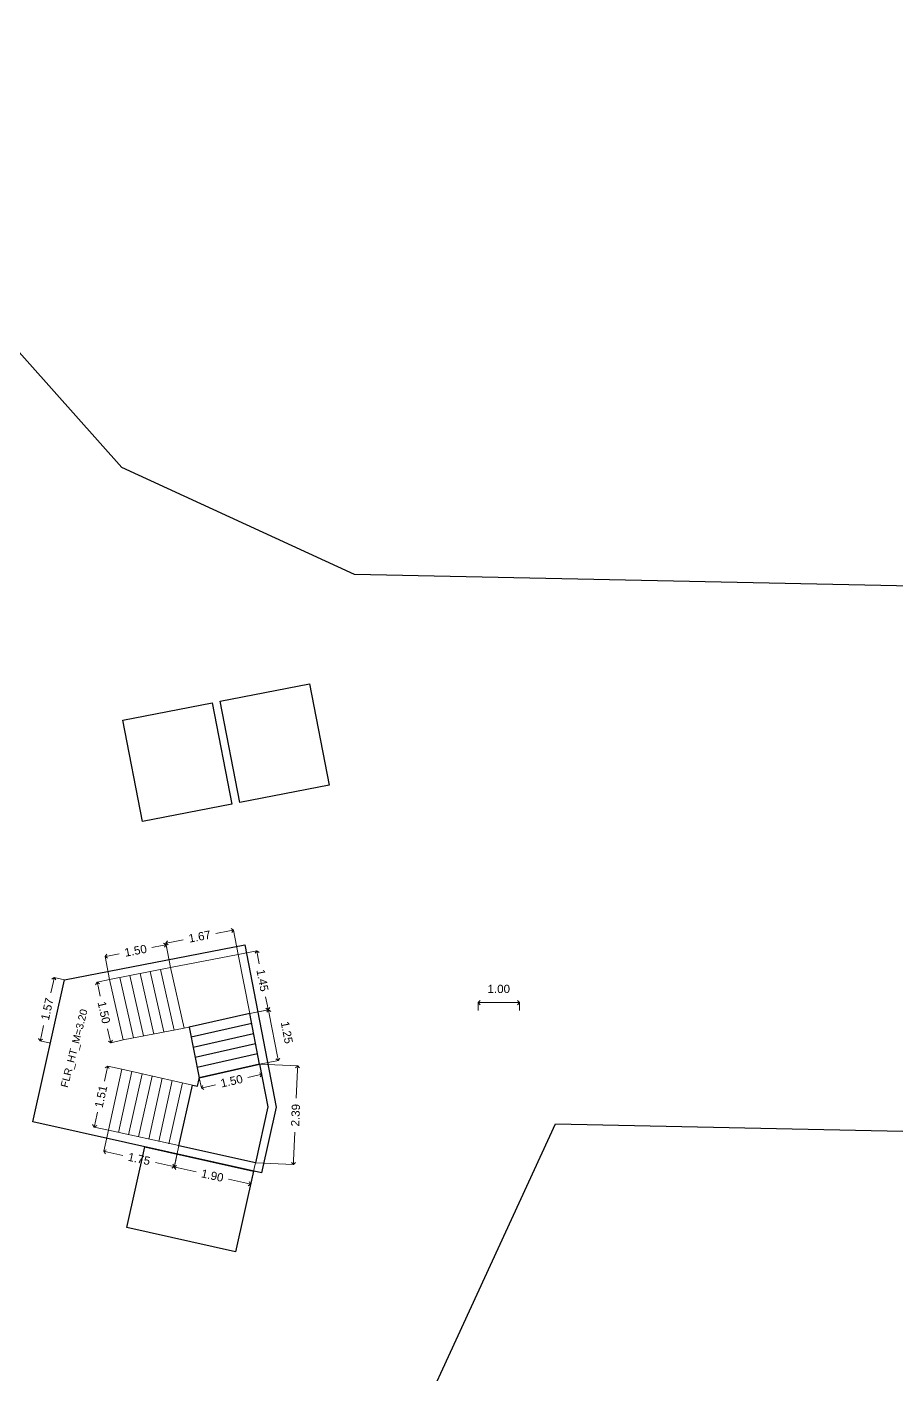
# Model space of a CAD drawing. Header units: metres. Extents: x 0 to 2611, y 0 to 3637.
# Drawn here: x 2308.15 to 2329.2, y 3171.12 to 3203.71 of the extents above; entities that cross this region are included whole.
import ezdxf

# ---------------------------------------------------------------- set-up
doc = ezdxf.new("R2010")
doc.units = ezdxf.units.M
doc.header["$LTSCALE"] = 0.1
doc.linetypes.add('CONTINULUS', pattern=[0])
for name, color, linetype in [('BLK_1_FLR_0_BLT_UP_AREA', 14, 'Continuous'), ('BLK_1_FLR_0_EXIT_WIDTH_STAIR', 7, 'Continuous'), ('BLK_1_FLR_0_LIFT_3', 1, 'Continuous'), ('BLK_1_FLR_0_LIFT_4', 1, 'Continuous'), ('BLK_1_FLR_0_LIFT_5', 1, 'Continuous'), ('BLK_1_FLR_0_STAIR_2', 7, 'Continuous'), ('BLK_1_FLR_0_STAIR_2_FLIGHT_3', 7, 'Continuous'), ('BLK_1_FLR_0_STAIR_2_LANDING_2', 7, 'Continuous')]:
    doc.layers.add(name, color=color, linetype=linetype)
for name, color, linetype, lineweight in [('BLK_1_FLR_0_EXIT_WIDTH_DOOR', 7, 'Continuous', 0), ('BLK_1_FLR_0_STAIR_2_FLIGHT_1', 7, 'Continuous', 0), ('BLK_1_FLR_0_STAIR_2_FLIGHT_2', 7, 'Continuous', 0), ('BLK_1_FLR_0_STAIR_2_LANDING_1', 7, 'Continuous', 0), ('PLAN', 7, 'Continuous', 40)]:
    doc.layers.add(name, color=color, linetype=linetype, lineweight=lineweight)
doc.styles.add('Arial', font='arial.ttf', dxfattribs={"height": 0.2})
doc.styles.get("Standard").update_dxf_attribs({"font": 'arial.ttf'})
doc.dimstyles.new('Standard$0', dxfattribs={"dimtxt": 0.2, "dimasz": 0.1, "dimexe": 0, "dimexo": 0, "dimgap": 0.1525, "dimtad": 0, "dimzin": 3, "dimdsep": 46, "dimtxsty": 'Arial', "dimblk": 'OPEN90', "dimcen": 0.09, "dimclrd": 8, "dimclre": 8, "dimclrt": 7, "dimadec": 0, "dimazin": 0, "dimtfac": 1, "dimtofl": 0, "dimtmove": 2, "dimatfit": 2, "dimfxl": 1, "dimtolj": 1, "dimtzin": 0, "dimlwd": 9, "dimlwe": 9, "dimarcsym": 0})

# ---------------------------------------------------------------- blocks, each defined once
blk = doc.blocks.new('_Open90')
at = {"layer": 'PLAN', "color": 0, "lineweight": -2}
for p, q in [((0, 0), (-1, 0)), ((-0.5, 0.5), (0, 0)), ((0, 0), (-0.5, -0.5))]:
    blk.add_line(p, q, dxfattribs=at)
blk = doc.blocks.new('*D37')
at = {"layer": 'BLK_1_FLR_0_STAIR_2_FLIGHT_2', "color": 8, "lineweight": 9, "transparency": 16777216}
for p, q in [((2310.149, 3181.238), (2310.392, 3181.285)), ((2311.426, 3181.486), (2311.183, 3181.439)), ((2311.631, 3180.953), (2311.524, 3181.505)), ((2310.158, 3180.667), (2310.051, 3181.219))]:
    blk.add_line(p, q, dxfattribs=at)
at = {"layer": 'Defpoints', "color": 0, "transparency": 16777216}
for p in [(2310.051, 3181.219), (2311.631, 3180.953, 0), (2310.158, 3180.667, 0)]:
    blk.add_point(p, dxfattribs=at)
at = {"layer": 'BLK_1_FLR_0_STAIR_2_FLIGHT_2', "color": 8, "lineweight": 9, "transparency": 16777216, "xscale": 0.1, "yscale": 0.1, "zscale": 0.1}
for p, rotation in [((2310.051, 3181.219), 190.9680131247863), ((2311.524, 3181.505), 10.96801312478629)]:
    blk.add_blockref('_Open90', p, dxfattribs=dict(at, rotation=rotation))
at = {"layer": 'BLK_1_FLR_0_STAIR_2_FLIGHT_2', "color": 7, "transparency": 16777216, "insert": (2310.787, 3181.362), "char_height": 0.2, "attachment_point": 5, "rotation": 10.968, "style": 'Arial'}
blk.add_mtext('\\A1;1.50', dxfattribs=at)
blk = doc.blocks.new('*D38')
at = {"layer": 'BLK_1_FLR_0_STAIR_2_FLIGHT_2', "color": 8, "lineweight": 9, "transparency": 16777216}
for p, q in [((2310.158, 3180.667), (2309.855, 3180.599)), ((2309.877, 3180.501), (2309.932, 3180.259)), ((2310.164, 3179.232), (2310.109, 3179.474)), ((2310.489, 3179.203), (2310.186, 3179.135))]:
    blk.add_line(p, q, dxfattribs=at)
at = {"layer": 'Defpoints', "color": 0, "transparency": 16777216}
for p in [(2310.158, 3180.667, 0), (2310.186, 3179.135), (2310.489, 3179.203, 0)]:
    blk.add_point(p, dxfattribs=at)
at = {"layer": 'BLK_1_FLR_0_STAIR_2_FLIGHT_2', "color": 8, "lineweight": 9, "transparency": 16777216, "xscale": 0.1, "yscale": 0.1, "zscale": 0.1}
for p, rotation in [((2309.855, 3180.599), 102.7460284282462), ((2310.186, 3179.135), 282.7460284282462)]:
    blk.add_blockref('_Open90', p, dxfattribs=dict(at, rotation=rotation))
at = {"layer": 'BLK_1_FLR_0_STAIR_2_FLIGHT_2', "color": 7, "transparency": 16777216, "insert": (2310.02, 3179.867), "char_height": 0.2, "attachment_point": 5, "rotation": 282.746, "style": 'Arial'}
blk.add_mtext('\\A1;1.50', dxfattribs=at)
blk = doc.blocks.new('*D39')
at = {"layer": 'BLK_1_FLR_0_STAIR_2_FLIGHT_1', "color": 8, "lineweight": 9, "transparency": 16777216}
for p, q in [((2310.127, 3177.018), (2310.016, 3176.508)), ((2310.114, 3176.486), (2310.477, 3176.408)), ((2311.837, 3176.646), (2311.726, 3176.136)), ((2311.628, 3176.157), (2311.265, 3176.236))]:
    blk.add_line(p, q, dxfattribs=at)
at = {"layer": 'Defpoints', "color": 0, "transparency": 16777216}
for p in [(2310.127, 3177.018, 0), (2310.016, 3176.508), (2311.837, 3176.646, 0)]:
    blk.add_point(p, dxfattribs=at)
at = {"layer": 'BLK_1_FLR_0_STAIR_2_FLIGHT_1', "color": 8, "lineweight": 9, "transparency": 16777216, "xscale": 0.1, "yscale": 0.1, "zscale": 0.1}
for p, rotation in [((2310.016, 3176.508), 167.7395222951251), ((2311.726, 3176.136), 347.7395222951253)]:
    blk.add_blockref('_Open90', p, dxfattribs=dict(at, rotation=rotation))
at = {"layer": 'BLK_1_FLR_0_STAIR_2_FLIGHT_1', "color": 7, "transparency": 16777216, "insert": (2310.871, 3176.322), "char_height": 0.2, "attachment_point": 5, "rotation": 347.7395, "style": 'Arial'}
blk.add_mtext('\\A1;1.75', dxfattribs=at)
blk = doc.blocks.new('*D40')
at = {"layer": 'BLK_1_FLR_0_STAIR_2_FLIGHT_1', "color": 8, "lineweight": 9, "transparency": 16777216}
for p, q in [((2310.09, 3178.47), (2310.031, 3178.205)), ((2310.455, 3178.491), (2310.112, 3178.568)), ((2309.805, 3177.192), (2309.864, 3177.457)), ((2310.127, 3177.018), (2309.784, 3177.094))]:
    blk.add_line(p, q, dxfattribs=at)
at = {"layer": 'Defpoints', "color": 0, "transparency": 16777216}
for p in [(2310.455, 3178.491, 0), (2309.784, 3177.094), (2310.127, 3177.018, 0)]:
    blk.add_point(p, dxfattribs=at)
at = {"layer": 'BLK_1_FLR_0_STAIR_2_FLIGHT_1', "color": 8, "lineweight": 9, "transparency": 16777216, "xscale": 0.1, "yscale": 0.1, "zscale": 0.1}
for p, rotation in [((2310.112, 3178.568), 77.43348093889705), ((2309.784, 3177.094), 257.433480938897)]:
    blk.add_blockref('_Open90', p, dxfattribs=dict(at, rotation=rotation))
at = {"layer": 'BLK_1_FLR_0_STAIR_2_FLIGHT_1', "color": 7, "transparency": 16777216, "insert": (2309.948, 3177.831), "char_height": 0.2, "attachment_point": 5, "rotation": 77.4335, "style": 'Arial'}
blk.add_mtext('\\A1;1.51', dxfattribs=at)
blk = doc.blocks.new('*D41')
at = {"layer": 'BLK_1_FLR_0_STAIR_2_LANDING_2', "color": 8, "lineweight": 9, "transparency": 16777216}
for p, q in [((2311.835, 3176.637), (2311.721, 3176.125)), ((2311.818, 3176.104), (2312.253, 3176.007)), ((2313.686, 3176.224), (2313.572, 3175.713)), ((2313.474, 3175.735), (2313.039, 3175.832))]:
    blk.add_line(p, q, dxfattribs=at)
at = {"layer": 'Defpoints', "color": 0, "transparency": 16777216}
for p in [(2311.835, 3176.637, 0), (2311.721, 3176.125), (2313.686, 3176.224, 0)]:
    blk.add_point(p, dxfattribs=at)
at = {"layer": 'BLK_1_FLR_0_STAIR_2_LANDING_2', "color": 8, "lineweight": 9, "transparency": 16777216, "xscale": 0.1, "yscale": 0.1, "zscale": 0.1}
for p, rotation in [((2311.721, 3176.125), 167.433480938915), ((2313.572, 3175.713), 347.433480938915)]:
    blk.add_blockref('_Open90', p, dxfattribs=dict(at, rotation=rotation))
at = {"layer": 'BLK_1_FLR_0_STAIR_2_LANDING_2', "color": 7, "transparency": 16777216, "insert": (2312.646, 3175.919), "char_height": 0.2, "attachment_point": 5, "rotation": 347.4335, "style": 'Arial'}
blk.add_mtext('\\A1;1.90', dxfattribs=at)
blk = doc.blocks.new('*D42')
at = {"layer": 'BLK_1_FLR_0_STAIR_2_LANDING_2', "color": 8, "lineweight": 9, "transparency": 16777216}
for p, q in [((2313.788, 3178.616), (2314.711, 3178.577)), ((2314.706, 3178.477), (2314.677, 3177.795)), ((2314.613, 3176.285), (2314.642, 3176.967)), ((2313.686, 3176.224), (2314.609, 3176.185))]:
    blk.add_line(p, q, dxfattribs=at)
at = {"layer": 'Defpoints', "color": 0, "transparency": 16777216}
for p in [(2313.788, 3178.616, 0), (2314.711, 3178.577), (2313.686, 3176.224, 0)]:
    blk.add_point(p, dxfattribs=at)
at = {"layer": 'BLK_1_FLR_0_STAIR_2_LANDING_2', "color": 8, "lineweight": 9, "transparency": 16777216, "xscale": 0.1, "yscale": 0.1, "zscale": 0.1}
for p, rotation in [((2314.711, 3178.577), 87.55948289759444), ((2314.609, 3176.185), 267.5594828975944)]:
    blk.add_blockref('_Open90', p, dxfattribs=dict(at, rotation=rotation))
at = {"layer": 'BLK_1_FLR_0_STAIR_2_LANDING_2', "color": 7, "transparency": 16777216, "insert": (2314.66, 3177.381), "char_height": 0.2, "attachment_point": 5, "rotation": 87.5595, "style": 'Arial'}
blk.add_mtext('\\A1;2.39', dxfattribs=at)
blk = doc.blocks.new('*D43')
at = {"layer": 'BLK_1_FLR_0_STAIR_2_FLIGHT_3', "color": 8, "lineweight": 9, "transparency": 16777216}
for p, q in [((2313.549, 3179.844), (2314.004, 3179.933)), ((2314.023, 3179.834), (2314.224, 3178.803)), ((2313.788, 3178.616), (2314.243, 3178.705))]:
    blk.add_line(p, q, dxfattribs=at)
at = {"layer": 'Defpoints', "color": 0, "transparency": 16777216}
for p in [(2313.549, 3179.844, 0), (2314.243, 3178.705), (2313.788, 3178.616, 0)]:
    blk.add_point(p, dxfattribs=at)
at = {"layer": 'BLK_1_FLR_0_STAIR_2_FLIGHT_3', "color": 8, "lineweight": 9, "transparency": 16777216, "xscale": 0.1, "yscale": 0.1, "zscale": 0.1}
for p, rotation in [((2314.004, 3179.933), 101.0271001115282), ((2314.243, 3178.705), 281.0271001115282)]:
    blk.add_blockref('_Open90', p, dxfattribs=dict(at, rotation=rotation))
at = {"layer": 'BLK_1_FLR_0_STAIR_2_FLIGHT_3', "color": 7, "transparency": 16777216, "insert": (2314.448, 3179.382), "char_height": 0.2, "attachment_point": 5, "rotation": 281.0271, "style": 'Arial'}
blk.add_mtext('\\A1;1.25', dxfattribs=at)
blk = doc.blocks.new('*D44')
at = {"layer": 'BLK_1_FLR_0_STAIR_2_FLIGHT_3', "color": 8, "lineweight": 9, "transparency": 16777216}
for p, q in [((2313.746, 3178.35), (2313.503, 3178.295)), ((2313.788, 3178.616), (2313.843, 3178.372)), ((2312.323, 3178.285), (2312.379, 3178.04)), ((2312.476, 3178.062), (2312.718, 3178.117))]:
    blk.add_line(p, q, dxfattribs=at)
at = {"layer": 'Defpoints', "color": 0, "transparency": 16777216}
for p in [(2313.788, 3178.616, 0), (2312.323, 3178.285, 0), (2312.379, 3178.04)]:
    blk.add_point(p, dxfattribs=at)
at = {"layer": 'BLK_1_FLR_0_STAIR_2_FLIGHT_3', "color": 8, "lineweight": 9, "transparency": 16777216, "xscale": 0.1, "yscale": 0.1, "zscale": 0.1}
for p, rotation in [((2313.843, 3178.372), 12.74602842834093), ((2312.379, 3178.04), 192.7460284283409)]:
    blk.add_blockref('_Open90', p, dxfattribs=dict(at, rotation=rotation))
at = {"layer": 'BLK_1_FLR_0_STAIR_2_FLIGHT_3', "color": 7, "transparency": 16777216, "insert": (2313.111, 3178.206), "char_height": 0.2, "attachment_point": 5, "rotation": 12.746, "style": 'Arial'}
blk.add_mtext('\\A1;1.50', dxfattribs=at)
blk = doc.blocks.new('*D45')
at = {"layer": 'BLK_1_FLR_0_STAIR_2_LANDING_1', "color": 8, "lineweight": 9, "transparency": 16777216}
for p, q in [((2311.615, 3181.563), (2311.942, 3181.627)), ((2313.06, 3181.843), (2312.733, 3181.78)), ((2313.273, 3181.271), (2313.158, 3181.862)), ((2311.631, 3180.953), (2311.517, 3181.544))]:
    blk.add_line(p, q, dxfattribs=at)
at = {"layer": 'Defpoints', "color": 0, "transparency": 16777216}
for p in [(2311.517, 3181.544), (2313.273, 3181.271, 0), (2311.631, 3180.953, 0)]:
    blk.add_point(p, dxfattribs=at)
at = {"layer": 'BLK_1_FLR_0_STAIR_2_LANDING_1', "color": 8, "lineweight": 9, "transparency": 16777216, "xscale": 0.1, "yscale": 0.1, "zscale": 0.1}
for p, rotation in [((2311.517, 3181.544), 190.9646442023244), ((2313.158, 3181.862), 10.96464420232433)]:
    blk.add_blockref('_Open90', p, dxfattribs=dict(at, rotation=rotation))
at = {"layer": 'BLK_1_FLR_0_STAIR_2_LANDING_1', "color": 7, "transparency": 16777216, "insert": (2312.337, 3181.703), "char_height": 0.2, "attachment_point": 5, "rotation": 10.9646, "style": 'Arial'}
blk.add_mtext('\\A1;1.67', dxfattribs=at)
blk = doc.blocks.new('*D46')
at = {"layer": 'BLK_1_FLR_0_STAIR_2_LANDING_1', "color": 8, "lineweight": 9, "transparency": 16777216}
for p, q in [((2313.273, 3181.271), (2313.721, 3181.357)), ((2313.74, 3181.259), (2313.782, 3181.04)), ((2313.977, 3180.029), (2313.935, 3180.248)), ((2313.549, 3179.844), (2313.996, 3179.93))]:
    blk.add_line(p, q, dxfattribs=at)
at = {"layer": 'Defpoints', "color": 0, "transparency": 16777216}
for p in [(2313.273, 3181.271, 0), (2313.549, 3179.844, 0), (2313.996, 3179.93)]:
    blk.add_point(p, dxfattribs=at)
at = {"layer": 'BLK_1_FLR_0_STAIR_2_LANDING_1', "color": 8, "lineweight": 9, "transparency": 16777216, "xscale": 0.1, "yscale": 0.1, "zscale": 0.1}
for p, rotation in [((2313.721, 3181.357), 100.9363162475854), ((2313.996, 3179.93), 280.9363162475854)]:
    blk.add_blockref('_Open90', p, dxfattribs=dict(at, rotation=rotation))
at = {"layer": 'BLK_1_FLR_0_STAIR_2_LANDING_1', "color": 7, "transparency": 16777216, "insert": (2313.859, 3180.644), "char_height": 0.2, "attachment_point": 5, "rotation": 280.9363, "style": 'Arial'}
blk.add_mtext('\\A1;1.45', dxfattribs=at)
blk = doc.blocks.new('*D376')
at = {"layer": 'BLK_1_FLR_0_EXIT_WIDTH_STAIR', "color": 8, "linetype": 'CONTINULUS', "lineweight": 9, "ltscale": 0.05, "transparency": 16777216}
for p, q in [((2308.796, 3180.617), (2308.735, 3180.341)), ((2309.065, 3180.659), (2308.818, 3180.714)), ((2308.498, 3179.279), (2308.559, 3179.554)), ((2308.723, 3179.126), (2308.476, 3179.181))]:
    blk.add_line(p, q, dxfattribs=at)
at = {"layer": 'Defpoints', "color": 0, "linetype": 'CONTINULUS', "ltscale": 0.05, "transparency": 16777216}
for p in [(2309.065, 3180.659), (2308.476, 3179.181), (2308.723, 3179.126)]:
    blk.add_point(p, dxfattribs=at)
at = {"layer": 'BLK_1_FLR_0_EXIT_WIDTH_STAIR', "color": 8, "linetype": 'CONTINULUS', "lineweight": 9, "ltscale": 0.05, "transparency": 16777216, "xscale": 0.1, "yscale": 0.1, "zscale": 0.1}
for p, rotation in [((2308.818, 3180.714), 77.43348093889306), ((2308.476, 3179.181), 257.433480938893)]:
    blk.add_blockref('_Open90', p, dxfattribs=dict(at, rotation=rotation))
at = {"layer": 'BLK_1_FLR_0_EXIT_WIDTH_STAIR', "color": 7, "linetype": 'CONTINULUS', "ltscale": 0.05, "transparency": 16777216, "insert": (2308.647, 3179.948), "char_height": 0.2, "attachment_point": 5, "rotation": 77.4335, "style": 'Arial'}
blk.add_mtext('\\A1;1.57', dxfattribs=at)
blk = doc.blocks.new('*D383')
at = {"layer": 'BLK_1_FLR_0_EXIT_WIDTH_DOOR', "color": 8, "linetype": 'CONTINULUS', "lineweight": 9, "ltscale": 0.05, "transparency": 16777216}
for p, q in [((2319.081, 3179.918), (2319.081, 3180.105)), ((2319.181, 3180.105), (2319.981, 3180.105)), ((2320.081, 3179.918), (2320.081, 3180.105))]:
    blk.add_line(p, q, dxfattribs=at)
at = {"layer": 'Defpoints', "color": 0, "linetype": 'CONTINULUS', "ltscale": 0.05, "transparency": 16777216}
for p in [(2320.081, 3180.105), (2319.081, 3179.918), (2320.081, 3179.918)]:
    blk.add_point(p, dxfattribs=at)
at = {"layer": 'BLK_1_FLR_0_EXIT_WIDTH_DOOR', "color": 8, "linetype": 'CONTINULUS', "lineweight": 9, "ltscale": 0.05, "transparency": 16777216, "xscale": 0.1, "yscale": 0.1, "zscale": 0.1, "rotation": 180}
blk.add_blockref('_Open90', (2319.081, 3180.105), dxfattribs=at)
at = {"layer": 'BLK_1_FLR_0_EXIT_WIDTH_DOOR', "color": 8, "linetype": 'CONTINULUS', "lineweight": 9, "ltscale": 0.05, "transparency": 16777216, "xscale": 0.1, "yscale": 0.1, "zscale": 0.1}
blk.add_blockref('_Open90', (2320.081, 3180.105), dxfattribs=at)
at = {"layer": 'BLK_1_FLR_0_EXIT_WIDTH_DOOR', "color": 7, "linetype": 'CONTINULUS', "ltscale": 0.05, "transparency": 16777216, "insert": (2319.581, 3180.436), "char_height": 0.2, "attachment_point": 5, "style": 'Arial'}
blk.add_mtext('\\A1;1.00', dxfattribs=at)

msp = doc.modelspace()

# ---------------------------------------------------------------- linework, layer by layer
at = {"layer": 'BLK_1_FLR_0_BLT_UP_AREA', "color": 14, "ltscale": 0.05}
msp.add_lwpolyline([(2371.89, 3174.872), (2352.711, 3183.701), (2339.052, 3189.989), (2330.371, 3190.168), (2316.083, 3190.462), (2310.457, 3193.052), (2300.943, 3203.715), (2291.101, 3194.933), (2297.191, 3188.108), (2291.55, 3175.854), (2315.312, 3164.915), (2320.953, 3177.169), (2329.361, 3176.996), (2335.922, 3176.861), (2335.984, 3170.943), (2336.145, 3155.324), (2361.103, 3143.835), (2372.65, 3138.518)], dxfattribs=at)
at = {"layer": 'BLK_1_FLR_0_LIFT_3', "color": 1, "elevation": -0.001}
msp.add_lwpolyline([(2310.957, 3184.489), (2310.481, 3186.943), (2312.641, 3187.362), (2313.117, 3184.908)], close=True, dxfattribs=at)
at = {"layer": 'BLK_1_FLR_0_LIFT_4', "color": 1, "elevation": -0.001}
msp.add_lwpolyline([(2313.313, 3184.946), (2312.837, 3187.4), (2314.997, 3187.819), (2315.473, 3185.365)], close=True, dxfattribs=at)
at = {"layer": 'BLK_1_FLR_0_LIFT_5', "color": 2, "elevation": 0}
msp.add_lwpolyline([(2310.572, 3174.665), (2311.007, 3176.617), (2313.642, 3176.029), (2313.207, 3174.077)], close=True, dxfattribs=at)
at = {"layer": 'BLK_1_FLR_0_STAIR_2'}
msp.add_lwpolyline([(2313.837, 3175.986), (2308.298, 3177.221), (2309.065, 3180.659), (2313.43, 3181.506), (2314.192, 3177.577)], close=True, dxfattribs=at)
at = {"layer": 'BLK_1_FLR_0_STAIR_2_FLIGHT_1', "color": 3}
for p, q in [((2310.455, 3178.491, 0), (2310.127, 3177.018, 0)), ((2310.699, 3178.437, 0), (2310.371, 3176.963, 0)), ((2310.943, 3178.382, 0), (2310.615, 3176.909, 0)), ((2311.187, 3178.328, 0), (2310.859, 3176.855, 0)), ((2311.431, 3178.273, 0), (2311.103, 3176.8, 0)), ((2311.675, 3178.219, 0), (2311.347, 3176.746, 0)), ((2311.919, 3178.165, 0), (2311.591, 3176.691, 0)), ((2312.163, 3178.11, 0), (2311.835, 3176.637, 0))]:
    msp.add_line(p, q, dxfattribs=at)
at = {"layer": 'BLK_1_FLR_0_STAIR_2_FLIGHT_1', "elevation": 0}
msp.add_lwpolyline([(2310.455, 3178.491), (2312.163, 3178.11), (2311.837, 3176.646), (2310.127, 3177.018)], close=True, dxfattribs=at)
at = {"layer": 'BLK_1_FLR_0_STAIR_2_FLIGHT_2', "color": 3}
for p, q in [((2311.962, 3179.489, 0), (2311.631, 3180.953, 0)), ((2310.489, 3179.203, 0), (2310.158, 3180.667, 0)), ((2310.734, 3179.251, 0), (2310.403, 3180.715, 0)), ((2310.98, 3179.299, 0), (2310.649, 3180.762, 0)), ((2311.226, 3179.343, 0), (2310.894, 3180.81, 0)), ((2311.471, 3179.394, 0), (2311.14, 3180.858, 0)), ((2311.717, 3179.441, 0), (2311.386, 3180.905, 0))]:
    msp.add_line(p, q, dxfattribs=at)
at = {"layer": 'BLK_1_FLR_0_STAIR_2_FLIGHT_2', "elevation": 0}
msp.add_lwpolyline([(2310.489, 3179.203), (2310.158, 3180.667), (2311.631, 3180.953), (2311.962, 3179.489)], close=True, dxfattribs=at)
at = {"layer": 'BLK_1_FLR_0_STAIR_2_FLIGHT_3', "color": 3}
for p, q in [((2313.549, 3179.844, 0), (2312.085, 3179.513, 0)), ((2313.597, 3179.599, 0), (2312.133, 3179.267, 0)), ((2313.645, 3179.353, 0), (2312.181, 3179.022, 0)), ((2313.693, 3179.107, 0), (2312.228, 3178.776, 0)), ((2313.74, 3178.862, 0), (2312.276, 3178.531, 0)), ((2313.788, 3178.616, 0), (2312.323, 3178.285, 0))]:
    msp.add_line(p, q, dxfattribs=at)
at = {"layer": 'BLK_1_FLR_0_STAIR_2_FLIGHT_3', "elevation": 0}
msp.add_lwpolyline([(2312.323, 3178.285), (2313.788, 3178.616), (2313.549, 3179.844), (2312.085, 3179.513)], close=True, dxfattribs=at)
at = {"layer": 'BLK_1_FLR_0_STAIR_2_LANDING_1', "elevation": 0}
msp.add_lwpolyline([(2311.631, 3180.953), (2313.273, 3181.271), (2313.549, 3179.844), (2311.963, 3179.485)], close=True, dxfattribs=at)
at = {"layer": 'BLK_1_FLR_0_STAIR_2_LANDING_2', "elevation": 0}
msp.add_lwpolyline([(2313.788, 3178.616), (2313.988, 3177.58), (2313.686, 3176.224), (2311.835, 3176.637), (2312.163, 3178.11), (2312.289, 3178.082), (2312.328, 3178.259), (2312.323, 3178.285)], close=True, dxfattribs=at)

# ---------------------------------------------------------------- texts
at = {"layer": 'BLK_1_FLR_0_STAIR_2', "insert": (2308.965, 3178.081, -0.081), "char_height": 0.18103, "width": 1.93651, "attachment_point": 1, "rotation": 75.5092}
msp.add_mtext('FLR_HT_M=3.20', dxfattribs=at)

# ---------------------------------------------------------------- dimensions: what is measured, and where the dimension line sits
at = {"layer": 'BLK_1_FLR_0_EXIT_WIDTH_DOOR', "color": 1, "linetype": 'CONTINULUS', "ltscale": 0.05}
dim = msp.add_aligned_dim(p1=(2319.081, 3179.918), p2=(2320.081, 3179.918), distance=0.187, dimstyle='Standard$0', dxfattribs=at)
dim.commit()
dim.dimension.update_dxf_attribs({"geometry": '*D383', "text_midpoint": (2319.581, 3180.436)})
at = {"layer": 'BLK_1_FLR_0_EXIT_WIDTH_STAIR', "color": 1, "linetype": 'CONTINULUS', "ltscale": 0.05}
dim = msp.add_aligned_dim(p1=(2309.065, 3180.659), p2=(2308.723, 3179.126), distance=-0.253, dimstyle='Standard$0', dxfattribs=at)
dim.commit()
dim.dimension.update_dxf_attribs({"geometry": '*D376', "text_midpoint": (2308.647, 3179.948)})
at = {"layer": 'BLK_1_FLR_0_STAIR_2_FLIGHT_1', "color": 2}
dim = msp.add_aligned_dim(p1=(2310.455, 3178.491, 0), p2=(2310.127, 3177.018, 0), distance=-0.352, dimstyle='Standard$0', dxfattribs=at)
dim.commit()
dim.dimension.update_dxf_attribs({"geometry": '*D40', "text_midpoint": (2309.948, 3177.831)})
at = {"layer": 'BLK_1_FLR_0_STAIR_2_FLIGHT_1', "color": 1}
dim = msp.add_aligned_dim(p1=(2311.837, 3176.646, 0), p2=(2310.127, 3177.018, 0), distance=0.522, dimstyle='Standard$0', dxfattribs=at)
dim.commit()
dim.dimension.update_dxf_attribs({"geometry": '*D39', "text_midpoint": (2310.871, 3176.322)})
at = {"layer": 'BLK_1_FLR_0_STAIR_2_FLIGHT_2', "color": 1}
dim = msp.add_aligned_dim(p1=(2311.631, 3180.953, 0), p2=(2310.158, 3180.667, 0), distance=-0.562, dimstyle='Standard$0', dxfattribs=at)
dim.commit()
dim.dimension.update_dxf_attribs({"geometry": '*D37', "text_midpoint": (2310.787, 3181.362)})
at = {"layer": 'BLK_1_FLR_0_STAIR_2_FLIGHT_2', "color": 2}
dim = msp.add_aligned_dim(p1=(2310.158, 3180.667, 0), p2=(2310.489, 3179.203, 0), distance=-0.311, dimstyle='Standard$0', dxfattribs=at)
dim.commit()
dim.dimension.update_dxf_attribs({"geometry": '*D38', "text_midpoint": (2310.02, 3179.867)})
at = {"layer": 'BLK_1_FLR_0_STAIR_2_FLIGHT_3', "color": 1}
dim = msp.add_aligned_dim(p1=(2313.549, 3179.844, 0), p2=(2313.788, 3178.616, 0), distance=0.464, dimstyle='Standard$0', dxfattribs=at)
dim.commit()
dim.dimension.update_dxf_attribs({"geometry": '*D43', "text_midpoint": (2314.448, 3179.382)})
at = {"layer": 'BLK_1_FLR_0_STAIR_2_FLIGHT_3', "color": 2}
dim = msp.add_aligned_dim(p1=(2313.788, 3178.616, 0), p2=(2312.323, 3178.285, 0), distance=0.251, dimstyle='Standard$0', dxfattribs=at)
dim.commit()
dim.dimension.update_dxf_attribs({"geometry": '*D44', "text_midpoint": (2313.111, 3178.206)})
at = {"layer": 'BLK_1_FLR_0_STAIR_2_LANDING_1', "color": 1}
dim = msp.add_aligned_dim(p1=(2313.273, 3181.271, 0), p2=(2311.631, 3180.953, 0), distance=-0.602, dimstyle='Standard$0', dxfattribs=at)
dim.commit()
dim.dimension.update_dxf_attribs({"geometry": '*D45', "text_midpoint": (2312.337, 3181.703)})
at = {"layer": 'BLK_1_FLR_0_STAIR_2_LANDING_1', "color": 2}
dim = msp.add_aligned_dim(p1=(2313.273, 3181.271, 0), p2=(2313.549, 3179.844, 0), distance=0.456, dimstyle='Standard$0', dxfattribs=at)
dim.commit()
dim.dimension.update_dxf_attribs({"geometry": '*D46', "text_midpoint": (2313.859, 3180.644)})
at = {"layer": 'BLK_1_FLR_0_STAIR_2_LANDING_2', "color": 2}
dim = msp.add_aligned_dim(p1=(2313.686, 3176.224, 0), p2=(2313.788, 3178.616, 0), distance=-0.924, dimstyle='Standard$0', dxfattribs=at)
dim.commit()
dim.dimension.update_dxf_attribs({"geometry": '*D42', "text_midpoint": (2314.66, 3177.381)})
at = {"layer": 'BLK_1_FLR_0_STAIR_2_LANDING_2', "color": 1}
dim = msp.add_aligned_dim(p1=(2313.686, 3176.224, 0), p2=(2311.835, 3176.637, 0), distance=0.524, dimstyle='Standard$0', dxfattribs=at)
dim.commit()
dim.dimension.update_dxf_attribs({"geometry": '*D41', "text_midpoint": (2312.646, 3175.919)})

doc.saveas('drawing.dxf')
